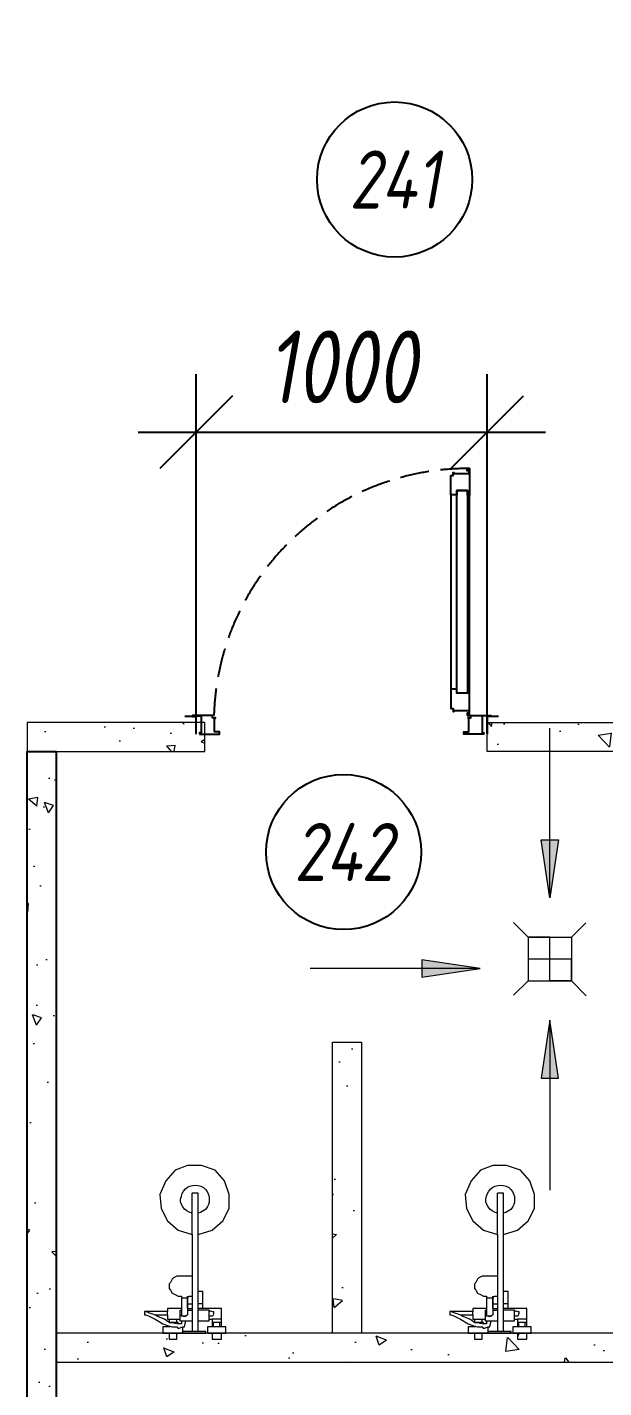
# Model space of a CAD drawing. Header units: millimetres. Extents: x -85420 to 1195317, y -69347 to 470418.
# Drawn here: x 485646 to 487629, y 65888 to 70566 of the extents above; entities that cross this region are included whole.
import ezdxf
from ezdxf.enums import TextEntityAlignment as Align

# ---------------------------------------------------------------- set-up
doc = ezdxf.new("R2010")
doc.units = ezdxf.units.MM
doc.linetypes.add('ГОСТ 2.303 4', pattern=[7, 5, -2, 0])
for name, color, linetype, lineweight in [('!М_Перегородки_пеноблок', 7, 'Continuous', 20), ('+АР_Сантехника', 130, 'Continuous', 9), ('АР_Трап', 252, 'Continuous', 0), ('АР_штриховка несущих стен', 250, 'Continuous', 0), ('СПДС_РАЗМЕРЫ', 252, 'Continuous', 0), ('ЭКСПЛИКАЦИЯ', 7, 'Continuous', 5)]:
    doc.layers.add(name, color=color, linetype=linetype, lineweight=lineweight)
doc.styles.add('ГОСТ 2.304', font='CS_Gost2304.shx', dxfattribs={"oblique": 10})
doc.linetypes.add('Ground1', pattern='A,12,[130,ltypeshp.shx,S=3,R=-150,X=0,Y=-2.598],3,[130,ltypeshp.shx,S=3,R=-150,X=0,Y=-2.598],3,[130,ltypeshp.shx,S=3,R=-150,X=0,Y=-2.598],0', length=18)
doc.dimstyles.new('СПДС', dxfattribs={"dimscale": 100, "dimtxt": 2.5, "dimasz": 2.5, "dimexe": 2, "dimexo": 0.625, "dimgap": 1, "dimtad": 1, "dimdec": 0, "dimrnd": 5, "dimtxsty": 'ГОСТ 2.304', "dimblk": 'OBLIQUE', "dimblk1": 'OBLIQUE', "dimblk2": 'OBLIQUE', "dimcen": 2.5, "dimdle": 2, "dimadec": 0, "dimazin": 2, "dimtfac": 0.75, "dimtdec": 4, "dimtmove": 1, "dimatfit": 3, "dimfxl": 1, "dimtfill": 1, "dimtolj": 1, "dimarcsym": 1})

# ---------------------------------------------------------------- blocks, each defined once
blk = doc.blocks.new('_Oblique')
at = {"color": 0, "linetype": 'ByBlock', "lineweight": -2}
blk.add_line((-0.5, -0.5), (0.5, 0.5), dxfattribs=at)
blk = doc.blocks.new('*D292')
at = {"layer": 'Defpoints', "color": 0, "ltscale": 100, "transparency": 16777216}
for p in [(487228.4275489638, 69173.6166179827), (486227.4000702916, 68076.18820677485), (487228.4275489638, 68076.18820677485)]:
    blk.add_point(p, dxfattribs=at)
at = {"layer": 'СПДС_РАЗМЕРЫ', "color": 0, "lineweight": -2, "ltscale": 100, "transparency": 16777216}
for p, q in [((486227.4000702916, 68138.68820677485), (486227.4000702916, 69373.6166179827)), ((487228.4275489638, 68138.68820677485), (487228.4275489638, 69373.6166179827)), ((486027.4000702916, 69173.6166179827), (487428.4275489638, 69173.6166179827))]:
    blk.add_line(p, q, dxfattribs=at)
at = {"layer": 'СПДС_РАЗМЕРЫ', "color": 0, "lineweight": -2, "ltscale": 100, "transparency": 16777216, "xscale": 250, "yscale": 250, "zscale": 250, "rotation": 180}
blk.add_blockref('_Oblique', (486227.4000702916, 69173.6166179827), dxfattribs=at)
at = {"layer": 'СПДС_РАЗМЕРЫ', "color": 0, "lineweight": -2, "ltscale": 100, "transparency": 16777216, "xscale": 250, "yscale": 250, "zscale": 250}
blk.add_blockref('_Oblique', (487228.4275489638, 69173.6166179827), dxfattribs=at)
at = {"layer": 'СПДС_РАЗМЕРЫ', "color": 0, "ltscale": 100, "transparency": 16777216, "insert": (486727.9138096276, 69398.6166180452), "char_height": 250, "attachment_point": 5, "style": 'ГОСТ 2.304', "bg_fill": 3, "box_fill_scale": 1.1, "bg_fill_color": 256, "bg_fill_true_color": 13158600, "bg_fill_transparency": 0}
blk.add_mtext('\\A1;1000', dxfattribs=at)
blk = doc.blocks.new('*U277')
h = blk.add_hatch(color=256)
h.dxf.hatch_style = 1
h.paths.add_polyline_path([(-29.51197054858017, -384.1461214440787), (29.51197054842487, -384.1461214440787), (-1.13686837721616e-13, -584.1461214440787)])
blk.add_line((-1.13686837721616e-13, -584.1461214440787), (0, 0))
blk.add_lwpolyline([(29.51197054842487, -384.1461214440787), (-29.51197054858017, -384.1461214440787), (-1.13686837721616e-13, -584.1461214440787), (29.51197054842487, -384.1461214440787)])
blk = doc.blocks.new('*U276')
h = blk.add_hatch(color=256)
h.dxf.hatch_style = 1
h.paths.add_polyline_path([(-29.51197054858016, -384.1461214440787), (29.5119705484248, -384.1461214440787), (-1.073059016791248e-13, -584.1461214440787)])
blk.add_line((-1.073059016791248e-13, -584.1461214440787), (0, 0))
blk.add_lwpolyline([(29.5119705484248, -384.1461214440787), (-29.51197054858016, -384.1461214440787), (-1.073059016791248e-13, -584.1461214440787), (29.5119705484248, -384.1461214440787)])
blk = doc.blocks.new('*U103')
at = {"lineweight": 15}
h = blk.add_hatch(dxfattribs=at)
h.set_pattern_fill('AR-CONC', color=256, scale=2, angle=90)
h.set_pattern_definition([(140, (5.910739169404823e-14, 1.00000000000006), (31.87817107780603, 364.369337992008), [38.1, -419.1]), (85, (5.910739169404823e-14, 1.00000000000006), (-382.1136904780703, -70.48684284993881), [30.48, -335.28116834]), (190.4514446999999, (2.656507000000047, 31.36401400000006), (-350.2355038243904, 293.8824941807064), [32.38001759999998, -356.1804891999998]), (136.1842, (-101.5999999999999, 1.00000000000002), (84.08465586545408, 542.1580817842598), [57.14999999999997, -628.6499999999995]), (186.6355576099999, (-94.59299999999998, 46.17980000000002), (-494.8522491954432, 474.8082681030059), [48.57004627999999, -534.2712163199999]), (81.18415116999998, (-101.5999999999999, 1.00000000000002), (-494.8522491710654, 474.8082681299539), [45.71993414, -502.91946384]), (111, (-76.19999999999997, 51.80000000000003), (204.5303963741751, 303.2287825382651), [38.09999999999999, -419.0999999999999]), (55.99999999999998, (-76.19999999999997, 51.80000000000003), (-368.3759322446385, 123.604056695294), [30.47999999999999, -335.2799999999999]), (161.451445, (-59.15580019999997, 77.06906520000001), (-163.8455377718106, 426.8328385574323), [32.38001759999997, -356.1798751999997]), (127.5, (5.910739169404823e-14, 1.00000000000006), (-169.1100777463062, 6.177206501183568), [0, -331.2159999999999, 0, -340.3599999999999, 0, -336.5499999999999]), (97.49999999999994, (5.910739169404823e-14, 1.00000000000006), (-200.3611496362391, 133.6393250206114), [0, -194.056, 0, -323.5959999999999, 0, -128.27]), (57.49999999999999, (1.024789493429723e-13, -112.2839999999999), (11.45748798534678, 271.1811903337428), [0, -127, 0, -396.24, 0, -525.7799999999999]), (47.5, (1.219280783335212e-13, -163.0839999999999), (-50.85298206666617, 296.2583627720361), [0, -165.0999999999999, 0, -263.1439999999999, 0, -373.3799999999999])])
edge = h.paths.add_edge_path()
edge.add_line((-100.0000000000001, 1000), (-100, 1.13686837721616e-13))
edge.add_line((-1.379174552340601e-13, 1000), (-100.0000000000001, 1000))
edge.add_line((7.577995070779345e-29, 5.928590951498336e-14), (-1.379275100632241e-13, 1000))
edge.add_line((-100, 4.569749755761847e-14), (-1.4210854715202e-14, 5.949024856394088e-14))
at = {"linetype": 'ByBlock', "ltscale": 100, "transparency": 33554687}
blk.add_lwpolyline([(7.573064690121714e-29, 5.949024856394088e-14), (-1.379275100632241e-13, 1000), (-100.0000000000001, 1000), (-100, 4.569749755761847e-14)], close=True, dxfattribs=at)
blk = doc.blocks.new('*U284')
at = {"lineweight": 15}
h = blk.add_hatch(dxfattribs=at)
h.set_pattern_fill('AR-CONC', color=256, scale=2, angle=180.0000000000001)
h.set_pattern_definition([(230.0000000000001, (-0.9999999999999405, 5.403191042170605e-14), (-364.369337992008, 31.87817107780416), [38.09999999999999, -419.0999999999999]), (175.0000000000001, (-0.9999999999999405, 5.403191042170605e-14), (70.48684284994067, -382.1136904780699), [30.47999999999996, -335.2811683399994]), (280.4514447, (-31.36401399999994, 2.656506999999886), (-293.8824941807046, -350.2355038243922), [32.38001759999989, -356.1804891999991]), (226.1842000000001, (-0.9999999999993863, -101.5999999999999), (-542.1580817842598, 84.08465586545123), [57.14999999999998, -628.6499999999996]), (276.6355576100001, (-46.17979999999936, -94.59300000000013), (-474.8082681030034, -494.8522491954457), [48.57004627999996, -534.2712163199993]), (171.1841511700001, (-0.9999999999993863, -101.5999999999999), (-474.8082681299514, -494.8522491710679), [45.71993413999995, -502.9194638399996]), (201.0000000000001, (-51.79999999999956, -76.20000000000013), (-303.2287825382657, 204.5303963741737), [38.09999999999998, -419.0999999999999]), (146.0000000000001, (-51.79999999999956, -76.20000000000013), (-123.6040566952922, -368.3759322446389), [30.47999999999999, -335.2799999999999]), (251.4514450000001, (-77.06906519999953, -59.15580020000031), (-426.8328385574316, -163.845537771813), [32.38001759999994, -356.1798751999995]), (217.5000000000001, (-0.9999999999999405, 5.403191042170605e-14), (-6.177206501182714, -169.1100777463062), [0, -331.216, 0, -340.36, 0, -336.55]), (187.5000000000001, (-0.9999999999999405, 5.403191042170605e-14), (-133.6393250206103, -200.36114963624), [0, -194.0559999999999, 0, -323.5959999999999, 0, -128.27]), (147.5000000000001, (112.284, 6.723742885266381e-13), (-271.1811903337428, 11.4574879853454), [0, -127, 0, -396.24, 0, -525.7799999999999]), (137.5000000000001, (163.0840000000001, 9.496578661521688e-13), (-296.2583627720358, -50.85298206666768), [0, -165.0999999999996, 0, -263.1439999999992, 0, -373.3799999999992])])
edge = h.paths.add_edge_path()
edge.add_line((-1969.999999999996, -1.027039564505117e-11), (-1969.999999999996, -100.0000000000102))
edge.add_line((5.950795411990839e-14, -2.524354896707238e-29), (-1969.999999999996, -1.027041530133858e-11))
edge.add_line((5.808311268044785e-13, -100), (5.949024856394087e-14, 0))
edge.add_line((-1969.999999999996, -100.0000000000102), (6.821210263296962e-13, -100))
at = {"linetype": 'ByBlock', "ltscale": 100, "transparency": 33554687}
blk.add_lwpolyline([(5.949024856394086e-14, -2.524354896707229e-29), (-1969.999999999996, -1.027041530133858e-11), (-1969.999999999996, -100.0000000000102), (5.808311268044785e-13, -100)], close=True, dxfattribs=at)
blk = doc.blocks.new('*U262')
at = {"lineweight": 15}
h = blk.add_hatch(dxfattribs=at)
h.set_pattern_fill('AR-CONC', color=256, scale=2, angle=180)
h.set_pattern_definition([(229.9999999999999, (-0.9999999999999405, 5.93906686389306e-14), (-364.369337992008, 31.87817107780614), [38.09999999999999, -419.1]), (175, (-0.9999999999999405, 5.93906686389306e-14), (70.48684284993872, -382.1136904780703), [30.48, -335.28116834]), (280.4514446999999, (-31.36401399999994, 2.656507000000057), (-293.8824941807065, -350.2355038243902), [32.38001759999985, -356.1804891999988]), (226.1841999999999, (-0.9999999999999303, -101.5999999999999), (-542.1580817842598, 84.08465586545425), [57.14999999999997, -628.6499999999995]), (276.63555761, (-46.17979999999994, -94.59299999999998), (-474.808268103006, -494.8522491954431), [48.57004627999999, -534.2712163199999]), (171.18415117, (-0.9999999999999303, -101.5999999999999), (-474.8082681299541, -494.8522491710653), [45.71993413999999, -502.9194638399999]), (201, (-51.79999999999992, -76.19999999999997), (-303.2287825382651, 204.5303963741752), [38.09999999999998, -419.0999999999999]), (146, (-51.79999999999992, -76.19999999999997), (-123.6040566952941, -368.3759322446386), [30.47999999999999, -335.2799999999998]), (251.4514449999999, (-77.06906519999994, -59.15580019999995), (-426.8328385574322, -163.8455377718105), [32.38001759999984, -356.1798751999987]), (217.5, (-0.9999999999999405, 5.93906686389306e-14), (-6.177206501183615, -169.1100777463062), [0, -331.216, 0, -340.36, 0, -336.55]), (187.4999999999995, (-0.9999999999999405, 5.93906686389306e-14), (-133.6393250206115, -200.361149636239), [0, -194.0559999999999, 0, -323.5959999999998, 0, -128.2699999999999]), (147.5, (112.284, 7.067148086379698e-14), (-271.1811903337428, 11.45748798534686), [0, -127, 0, -396.2399999999999, 0, -525.7799999999997]), (137.5, (163.0840000000001, 7.573014105432e-14), (-296.2583627720361, -50.85298206666609), [0, -165.0999999999999, 0, -263.1439999999999, 0, -373.3799999999999])])
h.paths.add_polyline_path([(4.95322560629113e-14, 100.0000000000001), (5.939693181744587e-14, 5.949024856394091e-14), (-611.02736805152, -1.360023205165817e-15), (-611.02736805152, 99.99999999999997)])
at = {"linetype": 'ByBlock', "ltscale": 100, "transparency": 33554687}
blk.add_lwpolyline([(5.94902485639409e-14, 5.949024856394091e-14), (-611.02736805152, -1.355810925868175e-15), (-611.02736805152, 99.99999999999997), (4.95322560629113e-14, 100.0000000000001)], close=True, dxfattribs=at)
blk = doc.blocks.new('*U114')
at = {"lineweight": 15}
h = blk.add_hatch(dxfattribs=at)
h.set_pattern_fill('AR-CONC', color=256, scale=2, angle=360)
h.set_pattern_definition([(49.99999999999999, (1.00000000000006, 5.946736380903647e-14), (364.369337992008, -31.87817107780618), [38.1, -419.1]), (355, (1.00000000000006, 5.946736380903647e-14), (-70.48684284993867, 382.1136904780703), [30.48, -335.28116834]), (100.4514446999999, (31.36401400000006, -2.656506999999941), (293.8824941807065, 350.2355038243902), [32.38001759999999, -356.1804891999999]), (46.18419999999995, (1.000000000000062, 101.6000000000001), (542.1580817842598, -84.08465586545431), [57.14999999999998, -628.6499999999997]), (96.63555760999995, (46.17980000000006, 94.59300000000007), (474.8082681030061, 494.852249195443), [48.57004627999999, -534.2712163199999]), (351.18415117, (1.000000000000062, 101.6000000000001), (474.8082681299541, 494.8522491710652), [45.71993414, -502.91946384]), (20.99999999999998, (51.80000000000005, 76.20000000000007), (303.228782538265, -204.5303963741752), [38.09999999999999, -419.1]), (326, (51.80000000000005, 76.20000000000007), (123.6040566952942, 368.3759322446385), [30.47999999999999, -335.2799999999999]), (71.45144499999996, (77.06906520000005, 59.15580020000006), (426.8328385574323, 163.8455377718105), [32.38001759999998, -356.1798751999998]), (37.49999999999999, (1.00000000000006, 5.946736380903647e-14), (6.177206501183637, 169.1100777463062), [0, -331.216, 0, -340.36, 0, -336.55]), (7.499999999999953, (1.00000000000006, 5.946736380903647e-14), (133.6393250206115, 200.361149636239), [0, -194.056, 0, -323.5959999999999, 0, -128.27]), (327.5, (-112.2839999999999, 6.205984038363095e-14), (271.1811903337428, -11.45748798534689), [0, -127, 0, -396.24, 0, -525.7799999999999]), (317.5, (-163.0839999999999, 6.322238593277649e-14), (296.2583627720361, 50.85298206666605), [0, -165.1, 0, -263.1439999999999, 0, -373.3799999999999])])
h.paths.add_polyline_path([(5.720177307349697e-14, -99.99999999999994), (5.995204332975845e-14, 5.94902485639409e-14), (3050.02184642764, -1.029731855339833e-14), (3050.02184642764, -100)])
at = {"linetype": 'ByBlock', "ltscale": 100, "transparency": 33554687}
blk.add_lwpolyline([(5.94902485639409e-14, 5.94902485639409e-14), (3050.02184642764, -1.030875384474092e-14), (3050.02184642764, -100), (5.720177307349697e-14, -99.99999999999994)], close=True, dxfattribs=at)
blk = doc.blocks.new('Из_буфера15266')
at = {"lineweight": 0, "ltscale": 100, "transparency": 33554687}
for points in [[(-13.22862837044522, -338.6636522086337), (-60.85169050516561, -354.5380062535405), (-97.89723290363327, -386.2867143424228), (-119.0630382965319, -428.6237080898136), (-119.0630382965319, -476.2467702236027), (-103.1886842516251, -523.8752153189853), (-71.43459320114926, -560.9153747567907), (-23.81153106642887, -576.7897288007662), (23.81153106642887, -576.7897288007662), (66.14852481381968, -560.9153747567907), (97.89723290270194, -523.8752153189853), (119.0630382965319, -476.2467702236027), (113.7715869485401, -428.6237080898136), (92.60578155471012, -386.2867143424228), (55.56562211783603, -354.5380062535405), (7.937177021522075, -338.6636522086337), (7.937177021522075, -195.789082845673), (23.81153106642887, -195.789082845673), (34.39443376241252, -195.789082845673), (50.26878780825064, -195.789082845673), (60.85707346582785, -195.789082845673), (71.4399761618115, -190.4976314976811), (76.73142750980332, -185.2061801496893), (82.02287885872647, -174.6232774537057), (87.3143302067183, -169.3318261047825), (87.3143302067183, -158.7489234078676), (87.3143302067183, -153.4574720598757), (82.02287885872647, -148.1660207118839), (82.02287885872647, -148.1660207118839), (76.73142750980332, -137.5831180149689), (76.73142750980332, -137.5831180149689), (66.14852481381968, -132.2916666669771), (55.56562211783603, -127.0002153189853), (50.26878780825064, -127.0002153189853), (44.97733646025881, -127.0002153189853), (44.97733646025881, -105.834409927018), (44.97733646025881, -84.66322157159448), (92.60578155471012, -84.66322157159448), (92.60578155471012, -74.08031887561083), (166.6861004293896, -74.08031887561083), (171.9775517773814, -74.08031887561083), (171.9775517773814, -68.78886752668768), (171.9775517773814, -63.49741617869586), (166.6861004293896, -63.49741617869586), (156.103197733406, -58.20596483070403), (134.9373923405074, -47.62306213472039), (108.4801355996169, -31.74870808981359), (92.60578155471012, -26.45725674182177), (92.60578155471012, -21.16580539289862), (108.4801355996169, -21.16580539289862), (108.4801355996169, 0), (39.68588511133566, 0), (39.68588511133566, -21.16580539289862), (39.68588511133566, -21.16580539289862), (39.68588511133566, -21.16580539289862), (34.39443376241252, -21.16580539289862), (34.39443376241252, -21.16580539289862), (29.10298241442069, -42.33161078672856), (7.937177021522075, -42.33161078672856), (7.937177021522075, -5.291451348923147), (39.68588511133566, -5.291451348923147), (39.68588511133566, 0), (-39.68588511133566, 0), (-39.68588511133566, -5.291451348923147), (-13.22862837044522, -5.291451348923147), (-13.22862837044522, -42.33161078672856), (-50.26878780825064, -42.33161078672856), (-50.26878780825064, -47.62306213472039), (-60.85169050516561, -47.62306213472039), (-60.85169050516561, -37.04015943873674), (-60.85169050516561, -37.04015943873674), (-60.85169050516561, -21.16580539289862), (-44.97733646025881, -21.16580539289862), (-44.97733646025881, 0), (-108.4801355996169, 0), (-108.4801355996169, -21.16580539289862), (-92.60578155471012, -21.16580539289862), (-92.60578155471012, -37.04015943873674), (-92.60578155471012, -37.04015943873674), (-92.60578155471012, -47.62306213472039), (-92.60578155471012, -47.62306213472039), (-92.60578155471012, -84.66322157159448), (-29.10298241535202, -84.66322157159448)], [(-92.60578155471012, -21.16580539289862), (-60.85707346675918, -21.16580539289862)], [(-92.60578155471012, -37.04015943873674), (-60.85707346675918, -37.04015943873674)], [(-87.3143302067183, -21.16580539289862), (-87.3143302067183, -37.04015943873674)], [(-66.148524814751, -21.16580539289862), (-66.148524814751, -37.04015943873674)], [(-13.22862837044522, -5.291451348923147), (7.937177021522075, -5.291451348923147)], [(-13.22862837044522, -42.33161078672856), (-13.22862837044522, -142.8745693638921)], [(7.931794060859829, -195.789082845673), (7.931794060859829, -42.33161078672856)], [(44.97733646025881, -42.33161078672856), (29.10298241442069, -42.33161078672856)], [(55.56023915624246, -15.8743540449068), (39.68588511133566, -21.16580539289862)], [(55.56023915624246, -15.8743540449068), (55.56023915624246, -15.8743540449068)], [(60.85169050423428, -21.16580539289862), (55.56023915624246, -15.8743540449068)], [(55.56023915624246, -31.74870808981359), (55.56023915624246, -31.74870808981359)], [(76.72604454914108, -37.04015943873674), (55.56023915624246, -31.74870808981359)], [(92.60039859311655, -26.45725674182177), (76.72604454914108, -21.16580539289862), (60.85169050423428, -21.16580539289862)], [(60.85169050423428, -37.04015943873674), (66.14314185222611, -37.04015943873674), (82.0174958971329, -37.04015943873674), (82.0174958971329, -37.04015943873674)], [(66.14314185222611, -31.74870808981359), (66.14314185222611, -37.04015943873674)], [(87.30894724512473, -37.04015943873674), (76.72604454914108, -37.04015943873674)], [(82.0174958971329, -21.16580539289862), (92.60039859311655, -21.16580539289862)], [(-92.60578155471012, -47.62306213472039), (-60.85707346675918, -47.62306213472039)], [(-50.2741707698442, -47.62306213472039), (-50.2741707698442, -79.37177022360265)], [(-50.2741707698442, -79.37177022360265), (-13.23401133203879, -79.37177022360265)], [(-29.10836537694559, -84.66322157159448), (-29.10836537694559, -142.8745693638921), (-23.81691402802244, -142.8745693638921), (-23.81691402802244, -142.8745693638921), (-23.81691402802244, -142.8745693638921), (-18.52546268003061, -142.8745693638921), (-13.23401133203879, -142.8745693638921), (-13.23401133203879, -142.8745693638921), (-13.23401133203879, -338.6636522086337)], [(-29.10836537694559, -84.66322157159448), (-13.23401133203879, -84.66322157159448)], [(23.8061481048353, -79.37177022360265), (7.931794060859829, -79.37177022360265)], [(23.8061481048353, -84.66322157159448), (7.931794060859829, -84.66322157159448)], [(23.8061481048353, -63.49741617869586), (23.8061481048353, -63.49741617869586), (23.8061481048353, -63.49741617869586), (29.09759945282713, -58.20596483070403), (29.09759945282713, -58.20596483070403), (29.09759945282713, -58.20596483070403), (29.09759945282713, -58.20596483070403), (34.38905080081895, -58.20596483070403), (39.68050214881077, -58.20596483070403), (39.68050214881077, -58.20596483070403), (39.68050214881077, -58.20596483070403), (39.68050214881077, -58.20596483070403), (44.97195349773392, -58.20596483070403), (44.97195349773392, -63.49741617869586), (44.97195349773392, -63.49741617869586)], [(23.8061481048353, -105.834409927018), (23.8061481048353, -63.49741617869586)], [(23.8061481048353, -84.66322157159448), (23.8061481048353, -127.0002153189853)], [(34.39443376241252, -58.20596483070403), (29.10298241442069, -58.20596483070403)], [(34.39443376241252, -58.20596483070403), (34.39443376241252, -58.20596483070403)], [(39.68588511133566, -58.20596483070403), (34.39443376241252, -58.20596483070403)], [(39.68588511133566, -58.20596483070403), (39.68588511133566, -58.20596483070403)], [(50.26340484665707, -79.37177022360265), (44.97195349773392, -79.37177022360265)], [(44.97733646025881, -63.49741617869586), (44.97733646025881, -63.49741617869586)], [(44.97733646025881, -84.66322157159448), (44.97733646025881, -63.49741617869586)], [(50.26340484665707, -47.62306213472039), (50.26340484665707, -47.62306213472039)], [(50.26340484665707, -52.91451348271221), (50.26340484665707, -47.62306213472039)], [(50.26340484665707, -79.37177022360265), (50.26340484665707, -47.62306213472039)], [(50.26340484665707, -58.20596483070403), (50.26340484665707, -52.91451348271221)], [(87.30894724512473, -47.62306213472039), (60.85169050423428, -47.62306213472039)], [(92.60039859311655, -63.49741617869586), (92.60039859311655, -74.08031887561083)], [(166.6861004293896, -74.08031887561083), (150.8117463854142, -68.78886752668768), (134.9373923405074, -63.49741617869586)], [(166.6861004293896, -74.08031887561083), (166.6861004293896, -74.08031887561083)], [(-29.10836537694559, -100.5375756165013), (-13.23401133203879, -100.5375756165013)], [(23.8061481048353, -100.5375756165013), (7.931794060859829, -100.5375756165013)], [(13.22862837044522, -127.0002153189853), (7.937177021522075, -127.0002153189853)], [(18.52007971843705, -127.0002153189853), (13.22862837044522, -127.0002153189853)], [(23.8061481048353, -121.7033810093999), (18.51469675684348, -127.0002153189853)], [(23.8061481048353, -127.0002153189853), (23.8061481048353, -105.834409927018)], [(44.97733646025881, -121.7033810093999), (34.39443376241252, -121.7033810093999), (23.81153106642887, -121.7033810093999)], [(44.97733646025881, -127.0002153189853), (44.97733646025881, -121.7087639709935)], [(-13.22862837044522, -338.6636522086337), (-13.22862837044522, -481.5382215725258)], [(7.931794060859829, -338.6636522086337), (7.931794060859829, -481.5382215725258)], [(-13.22862837044522, -481.5382215725258), (7.937177021522075, -481.5382215725258)]]:
    blk.add_lwpolyline(points, dxfattribs=at)
for points in [[(-92.60578155471012, 0), (-60.85707346675918, 0), (-60.85707346675918, 21.17118835356086), (-92.60578155471012, 21.17118835356086)], [(60.85169050423428, 0), (87.30894724512473, 0), (87.30894724512473, 21.17118835356086), (60.85169050423428, 21.17118835356086)], [(39.68588511133566, -21.16580539289862), (39.68588511133566, -21.16580539289862)], [(50.26340484665707, -42.33161078672856), (44.97195349773392, -42.33161078672856), (44.97195349773392, -31.74870808981359), (55.55485619464889, -31.74870808981359), (55.55485619464889, -31.74870808981359), (55.55485619464889, -37.04015943873674), (60.84630754264072, -37.04015943873674), (60.84630754264072, -47.62306213472039), (50.26340484665707, -47.62306213472039)], [(87.30894724512473, -47.62306213472039), (87.30894724512473, -37.04015943873674), (103.1833012891002, -47.62306213472039), (129.640558030922, -58.20596483070403), (134.9320093789138, -63.49741617869586), (92.60039859311655, -63.49741617869586), (92.60039859311655, -47.62306213472039)]]:
    blk.add_lwpolyline(points, close=True, dxfattribs=at)
for points, knots in [([(-50.2741707698442, -74.08031887561083), (-55.56562211783603, -79.37177022360265), (-60.85707346675918, -74.08031887561083), (-66.148524814751, -74.08031887561083), (-66.148524814751, -68.78886752668768), (-66.148524814751, -63.49741617869586), (-60.85707346675918, -58.20596483070403), (-55.56562211783603, -58.20596483070403), (-55.56562211783603, -58.20596483070403), (-50.2741707698442, -58.20596483070403)], [0, 0, 0, 0, 1, 1, 1, 2, 2, 2, 3, 3, 3, 3]), ([(7.931794060859829, -412.7493540449068), (34.38905080081895, -418.0408053938299), (55.55485619464889, -444.4980621337891), (44.97195349773392, -470.9553188756108), (39.68050214881077, -497.4125756165013), (13.22324540885165, -513.2923126220703), (-13.23401133203879, -507.9954783124849), (-39.69126807386056, -502.7094099260867), (-55.56562211783603, -476.2467702236027), (-50.2741707698442, -449.7895134827122), (-44.98271942185238, -428.6237080898136), (-34.39981672586873, -418.0408053938299), (-13.23401133203879, -412.7493540449068)], [0, 0, 0, 0, 1, 1, 1, 2, 2, 2, 3, 3, 3, 4, 4, 4, 4])]:
    blk.add_open_spline(points, degree=3, knots=knots, dxfattribs=at)

msp = doc.modelspace()

# ---------------------------------------------------------------- hatches: boundary and pattern name
at = {"lineweight": 15}
h = msp.add_hatch(dxfattribs=at)
h.set_pattern_fill('AR-CONC', color=256, scale=2, angle=90.00000000000001)
h.set_pattern_definition([(140, (501346.3723536048, 70777.4152448849), (31.87817107780612, 364.369337992008), [38.1, -419.1]), (85, (501346.3723536048, 70777.4152448849), (-382.1136904780703, -70.48684284993874), [30.48, -335.28116834]), (190.4514446999999, (501349.0288606047, 70807.77925888491), (-350.2355038243903, 293.8824941807065), [32.38001759999999, -356.1804891999999]), (136.1842, (501244.7723536048, 70777.4152448849), (84.08465586545421, 542.1580817842598), [57.14999999999996, -628.6499999999994]), (186.6355576099999, (501251.7793536048, 70822.5950448849), (-494.8522491954431, 474.808268103006), [48.57004627999999, -534.2712163199999]), (81.18415116999998, (501244.7723536048, 70777.4152448849), (-494.8522491710654, 474.808268129954), [45.71993414, -502.91946384]), (111, (501270.1723536048, 70828.21524488491), (204.5303963741752, 303.2287825382651), [38.09999999999999, -419.0999999999999]), (55.99999999999997, (501270.1723536048, 70828.21524488491), (-368.3759322446385, 123.6040566952941), [30.47999999999999, -335.2799999999999]), (161.451445, (501287.2165534048, 70853.48431008491), (-163.8455377718105, 426.8328385574322), [32.38001759999998, -356.1798751999998]), (127.5, (501346.3723536048, 70777.4152448849), (-169.1100777463062, 6.177206501183606), [0, -331.216, 0, -340.36, 0, -336.55]), (97.49999999999996, (501346.3723536048, 70777.4152448849), (-200.361149636239, 133.6393250206115), [0, -194.056, 0, -323.5959999999999, 0, -128.27]), (57.49999999999999, (501346.3723536048, 70664.1312448849), (11.45748798534684, 271.1811903337428), [0, -127, 0, -396.24, 0, -525.7799999999999]), (47.5, (501346.3723536048, 70613.3312448849), (-50.85298206666611, 296.2583627720361), [0, -165.0999999999999, 0, -263.1439999999998, 0, -373.3799999999998])])
h.paths.add_polyline_path([(485646.3727022401, 68076.18820677485), (485746.3727022401, 68076.18820677485), (485746.3727022401, 61988.47016733594), (485646.3727022401, 61988.47016733594)])
at = {"layer": 'АР_штриховка несущих стен', "lineweight": 0}
h = msp.add_hatch(dxfattribs=at)
h.set_pattern_fill('FP_1', color=256, angle=90.00000000000001, style=0, pattern_type=2)
h.set_pattern_definition([(315.0000000000001, (712524.0056777213, 445917.9367795632), (-212.1320343559643, -212.1320343559643), [300.0000000000001, -50.00000000000001, 10, -50.00000000000001]), (315.0000000000001, (712736.0056777213, 445917.9367795632), (-212.1320343559643, -212.1320343559643), []), (40.00000000000001, (712524.0056777213, 445917.9367795632), (-31.37586718776049, 358.6306040025252), [37.5, -412.5]), (95.00000000000003, (712524.0056777213, 445917.9367795632), (376.0956830054848, -69.37609840310986), [30, -330]), (349.5490000000003, (712521.3906777214, 445947.8227795631), (344.7173363236747, 289.2568028982388), [31.86999999999997, -350.5709999999994]), (43.81599999999998, (712624.0056777213, 445917.9367795632), (-82.7614966388627, 533.6199696404694), [56.25, -618.75]), (353.3640000000004, (712617.1086777212, 445962.4047795633), (487.0622145359652, 467.3284015511165), [47.80499999999993, -525.8559999999989]), (98.81600000000005, (712624.0056777213, 445917.9367795632), (487.0580492787813, 467.332636044979), [45, -495]), (69.00000000000001, (712599.0056777213, 445967.9367795632), (-201.3095187061823, 298.4540715877155), [37.49999999999999, -412.4999999999999]), (124.0000000000001, (712599.0056777213, 445967.9367795632), (362.5748960476324, 121.657102386374), [29.99999999999998, -329.9999999999997]), (18.54899999999999, (712582.2296777213, 445992.8077795632), (161.2620949745204, 420.1119811543452), [31.87, -350.571]), (52.5, (712524.0056777213, 445917.9367795632), (166.4469269156558, 6.079927658645317), [3.353, -322.647, 3.353, -331.647, -331.25]), (52.5, (712524.0056777213, 445917.9367795632), (166.4469269156558, 6.079927658645317), [-661, 3.353, -327.897]), (82.50000000000003, (712524.0056777213, 445917.9367795632), (197.2058559411801, 131.5347687210744), [3.352999999999998, -187.6469999999999, 3.352999999999998, -315.1469999999997, -126.2499999999999]), (82.50000000000003, (712524.0056777213, 445917.9367795632), (197.2058559411801, 131.5347687210744), [-509.4999999999997, 3.352999999999998, -122.8969999999999]), (122.5, (712524.0056777213, 445806.4367795632), (-11.27743586718989, 266.9112180862045), [3.35299999999999, -121.6469999999997, 3.35299999999999, -386.6469999999987, -517.4999999999974]), (122.5, (712524.0056777213, 445806.4367795632), (-11.27743586718989, 266.9112180862045), [-514.9999999999974, 3.35299999999999, -514.1469999999973]), (132.5, (712524.0056777213, 445756.4367795632), (50.05249116615892, 291.5930846711931), [3.352999999999996, -159.1469999999998, 3.352999999999996, -255.6469999999998, -367.4999999999995]), (132.5, (712524.0056777213, 445756.4367795632), (50.05249116615892, 291.5930846711931), [-421.4999999999995, 3.352999999999996, -364.1469999999995])])
edge = h.paths.add_edge_path()
edge.add_line((489581.372591679, 71676.4152099858), (489581.372591679, 71176.4152099858))
edge.add_line((489581.372591679, 71676.4152099858), (490846.3725916791, 71676.4152099858))
edge.add_line((490846.3725916791, 71676.4152099858), (490846.3725916791, 57986.4152099858))
edge.add_line((490346.3725916791, 71176.4152099858), (490846.3725916791, 57986.4152099858))
edge.add_line((490346.3725916791, 71176.4152099858), (489581.372591679, 71176.4152099858))
h.paths.add_polyline_path([(490346.3725916791, 71176.4152099858), (490846.3725916791, 57986.4152099858), (490996.3725916791, 57986.4152099858), (490346.3725916782, 57486.41520998583)])
edge = h.paths.add_edge_path()
edge.add_line((487311.3759071109, 71675.6784499491), (487311.3759071109, 71676.4152099858))
edge.add_line((487311.3759071109, 71675.6784499491), (487311.372591679, 71676.4152099858))
edge.add_line((487311.372591679, 71676.4152099858), (487311.3759071109, 71676.4152099858))

# ---------------------------------------------------------------- linework, layer by layer
at = {"linetype": 'ByBlock', "ltscale": 100, "transparency": 33554687, "elevation": 4.999999999999952e-09}
msp.add_lwpolyline([(485646.3727022401, 61988.47016733594), (485646.3727022401, 68076.18820677485), (485746.3727022401, 68076.18820677485), (485746.3727022401, 61988.47016733594)], close=True, dxfattribs=at)
at = {"layer": 'АР_Трап', "lineweight": 0, "elevation": 4.999999999999952e-09}
for points in [[(487319.0816893496, 67487.7804442384), (487368.8311476222, 67437.53115169023), (487368.8311476222, 67287.52927789785), (487319.085436911, 67237.78356718662), (487368.8311476222, 67287.52927789785), (487518.0832512693, 67287.52927789785), (487569.0785476696, 67236.53398149769), (487518.0832512693, 67287.52927789785), (487443.4571994458, 67287.52927789785), (487443.4571994458, 67437.53115169023), (487368.8311476222, 67437.53115169023), (487518.0795224397, 67437.53115169023), (487567.0792292989, 67486.53085854935), (487518.0795224397, 67437.53115169023), (487518.0832512693, 67287.52927789785), (487518.0832512693, 67362.53021479404), (487368.8311476222, 67362.53021479404)], [(487319.0816889814, 67487.7804442384), (487368.8311472539, 67437.53115169023), (487368.8311472539, 67287.52927789785), (487319.0854365428, 67237.78356718662), (487368.8311472539, 67287.52927789785), (487518.0832509011, 67287.52927789785), (487569.0785473012, 67236.53398149769), (487518.0832509011, 67287.52927789785), (487443.4571990775, 67287.52927789785), (487443.4571990775, 67437.53115169023), (487368.8311472539, 67437.53115169023), (487518.0795220715, 67437.53115169023), (487567.0792289306, 67486.53085854935), (487518.0795220715, 67437.53115169023), (487518.0832509011, 67287.52927789785), (487518.0832509011, 67362.53021479404), (487368.8311472539, 67362.53021479404)]]:
    msp.add_lwpolyline(points, dxfattribs=at)
at = {"layer": 'ЭКСПЛИКАЦИЯ', "linetype": 'Continuous', "lineweight": 25, "ltscale": 100}
for centre in [(486909.8636330462, 70042.72473396332), (486734.7218803775, 67730.33140383882)]:
    msp.add_circle(centre, 266.6666666666667, dxfattribs=at)

# ---------------------------------------------------------------- block references
at = {"layer": '!М_Перегородки_пеноблок', "xscale": -1}
for name, p in [('*U262', (485646.3727022401, 68076.18820677485, 4.999999999999952e-09)), ('*U284', (487228.4275489638, 68176.18809621653, 4.99994815714548e-09)), ('*U103', (486696.3945486677, 66076.18820677488, 4.999999999999952e-09)), ('*U114', (488796.3945486677, 66076.18820677488, 4.999999999999952e-09))]:
    msp.add_blockref(name, p, dxfattribs=at)
at = {"layer": '+АР_Сантехника', "ltscale": 100, "rotation": 180}
for p in [(486221.3945486677, 66076.18820677488, 4.999999999999952e-09), (487271.3945486677, 66076.18820677488, 4.999999999999952e-09)]:
    msp.add_blockref('Из_буфера15266', p, dxfattribs=at)
at = {"layer": 'АР_Трап', "lineweight": 0, "xscale": -1, "rotation": 0.01492145336335533}
msp.add_blockref('*U276', (487443.3050707866, 68156.73418416966, 4.999999999999952e-09), dxfattribs=at)
at = {"layer": 'АР_Трап', "lineweight": 0}
for name, p, rotation in [('*U276', (486619.8400666349, 67330.07253593332, -1.004999999997788e-08), 89.98507854663664), ('*U277', (487443.3050707866, 66568.32624541853, 4.999999999999952e-09), 179.9850785466367)]:
    msp.add_blockref(name, p, dxfattribs=dict(at, rotation=rotation))

# ---------------------------------------------------------------- texts
at = {"layer": 'ЭКСПЛИКАЦИЯ', "linetype": 'Continuous', "lineweight": 25, "ltscale": 100, "style": 'ГОСТ 2.304', "oblique": 9.999999999999998}
for s, p in [('241', (486909.8636330462, 70042.72473396332)), ('242', (486734.7218803775, 67730.33140383882))]:
    msp.add_text(s, height=200, dxfattribs=at).set_placement(p, align=Align.MIDDLE_CENTER)

# ---------------------------------------------------------------- next in the draw order: dimensions: what is measured, and where the dimension line sits
at = {"layer": 'СПДС_РАЗМЕРЫ', "ltscale": 100}
dim = msp.add_linear_dim(base=(487228.4275489638, 69173.6166179827, 4.999999999999952e-09), p1=(486227.4000702916, 68076.18820677485, 4.999999999999952e-09), p2=(487228.4275489638, 68076.18820677485, 4.999999999999952e-09), dimstyle='СПДС', dxfattribs=at)
dim.commit()
dim.dimension.update_dxf_attribs({"geometry": '*D292', "text_midpoint": (486727.9138096276, 69398.6166180452, 4.999999999999952e-09)})

# ---------------------------------------------------------------- next in the draw order: linework, layer by layer
for p, q in [((487103.3937690489, 68959.13934383108, 4.99994815714548e-09), (487103.394508649, 68290.17132518416, 4.99994815714548e-09)), ((487167.4038604737, 68292.20339919109, 4.99994815714548e-09), (487167.4039710319, 68957.10726982332, 4.99994815714548e-09))]:
    msp.add_line(p, q)
at = {"elevation": 4.999999999999952e-09}
for points in [[(487159.4450503974, 69049.14313401321), (487167.4039710319, 69049.14313401323), (487167.4039710319, 68957.10726982332), (487160.3764212388, 68957.10726982332), (487160.3764212388, 68973.10982031908), (487124.3918383974, 68973.10982031906), (487124.3918383974, 68959.13932229637), (487103.3937690489, 68959.13934383108), (487103.3937690489, 69025.1816198177), (487111.3526896834, 69025.18161981771), (487111.3937690489, 69035.17263599052), (487112.9614328818, 69035.17263599052), (487112.9614328818, 69032.124524982), (487165.7106047373, 69032.124524982), (487165.7106047373, 69041.18419184606), (487159.4450503974, 69041.18419184604)], [(487124.3917278391, 68276.2008486953), (487124.3918383974, 68973.10982031906), (487160.3764212388, 68973.10982031908), (487160.3763106805, 68276.20084869531)], [(487159.4449398391, 68200.16753500118), (487167.4038604737, 68200.16753500118), (487167.4038604737, 68292.20339919109), (487160.3763106804, 68292.20339919109), (487160.3763106805, 68276.20084869531), (487124.3917278391, 68276.2008486953), (487124.391727839, 68290.171346718), (487103.3936584906, 68290.17132518327), (487103.3936584906, 68224.12904919668), (487111.3525791251, 68224.12904919666), (487111.3936584906, 68214.13803302386), (487112.9613223235, 68214.13803302385), (487112.9613223235, 68217.18614403238), (487165.710494179, 68217.18614403237), (487165.710494179, 68208.12647716832), (487159.4449398391, 68208.12647716833)], [(486239.4000702916, 68136.15744357643), (486307.4000702916, 68136.15744357643), (486307.4000702916, 68144.15744357643), (486290.3942568044, 68144.15744357643), (486290.3942568044, 68190.59998172664), (486293.4192776344, 68190.59998172664), (486293.4192776344, 68192.20872492495), (486283.4282614616, 68192.20872492495), (486283.4282614616, 68200.1676455595), (486215.3538899346, 68200.1676455595), (486215.3538899346, 68196.18820677482), (486223.3974982632, 68196.18820677482), (486223.3974982632, 68198.56582644171), (486244.3955676117, 68198.56582644171), (486244.3955676117, 68139.96755003819), (486239.4000702916, 68139.96755003819)], [(487216.4275489638, 68136.15733301814), (487148.4275489638, 68136.15733301814), (487148.4275489638, 68144.15733301814), (487165.4333624509, 68144.15733301814), (487165.4333624509, 68190.59987116832), (487162.4083416209, 68190.59987116832), (487162.4083416209, 68192.20861436665), (487172.3993577937, 68192.20861436665), (487172.3993577937, 68200.16753500118), (487240.4737293207, 68200.16753500121), (487240.4737293207, 68196.18809621653), (487232.4301209921, 68196.18809621653), (487232.4301209921, 68198.56571588342), (487211.4320516436, 68198.56571588342), (487211.4320516436, 68139.9674394799), (487216.4275489638, 68139.9674394799)]]:
    msp.add_lwpolyline(points, close=True, dxfattribs=at)
at = {"color": 1, "linetype": 'Ground1', "elevation": 4.999999999999952e-09}
for points in [[(486227.4000702916, 68136.15744357643), (486227.4000702916, 68196.18820677482), (486188.5044233033, 68196.18820677482)], [(487267.323195952, 68196.18809621653), (487228.4275489638, 68196.18809621653), (487228.4275489638, 68136.15733301814)]]:
    msp.add_lwpolyline(points, dxfattribs=at)
at = {"linetype": 'ГОСТ 2.303 4', "ltscale": 20}
msp.add_arc((487163.0750951537, 68174.1192112245, 4.99994815714548e-09), 875.0346305255182, 89.71655141304655, 178.2941408103256, dxfattribs=at)

doc.saveas('drawing.dxf')
